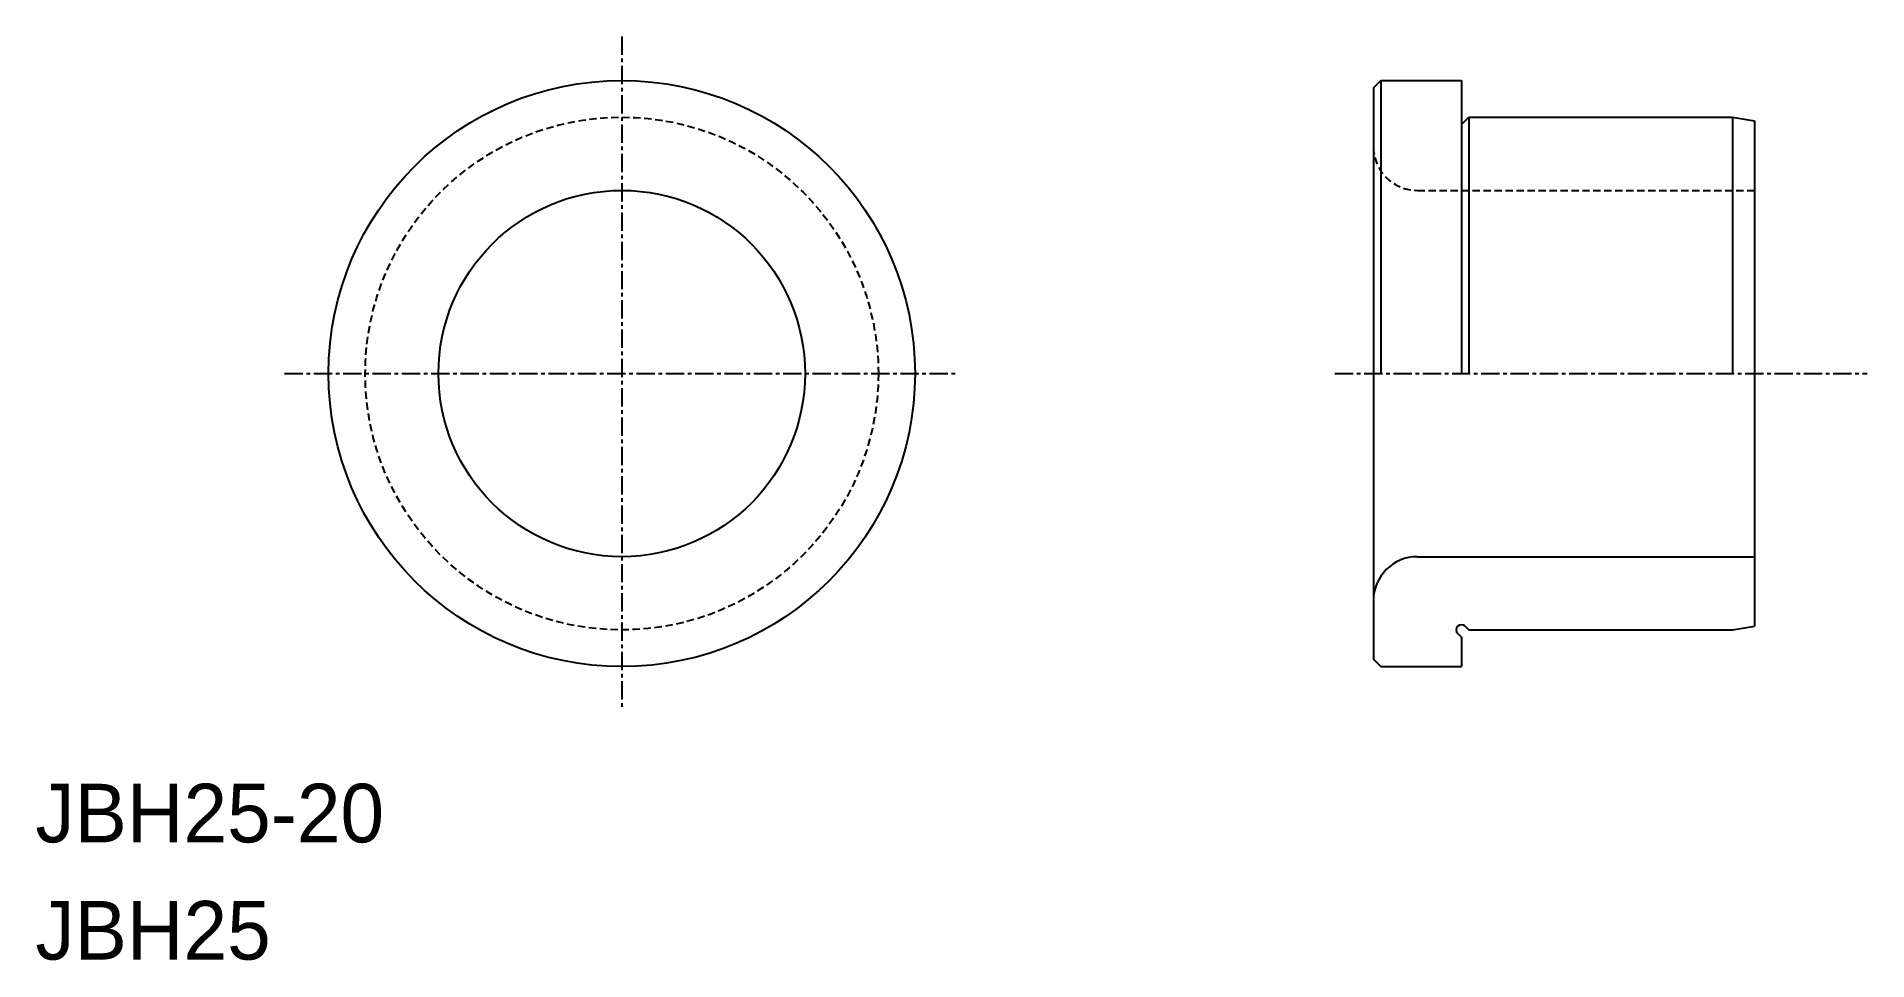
# Model space of a CAD drawing. Extents: x 10 to 135, y 10 to 73.
import ezdxf

# ---------------------------------------------------------------- set-up
doc = ezdxf.new("R2010")
doc.units = 0
doc.linetypes.add('CENTER', pattern=[2, 1.25, -0.25, 0.25, -0.25])
doc.linetypes.add('DASHED', pattern=[0.75, 0.5, -0.25])
doc.layers.get('0').update_dxf_attribs({"linetype": 'CONTINUOUS'})
doc.layers.add('CENTER', color=1, linetype='CENTER')

msp = doc.modelspace()

# ---------------------------------------------------------------- linework, layer by layer
at = {"color": 7, "linetype": 'CONTINUOUS'}
for p, q in [((101.27, 69.5), (101.77, 70)), ((101.77, 70), (101.77, 50)), ((101.77, 70), (107.27, 70)), ((107.27, 70), (107.27, 50)), ((101.27, 69.5), (101.27, 30.5)), ((107.27, 67), (107.77, 67.5)), ((107.77, 67.5), (125.77, 67.5)), ((107.77, 67.5), (107.77, 50)), ((125.77, 67.5), (125.77, 50)), ((125.77, 67.5), (127.27, 67.24)), ((127.27, 67.24), (127.27, 32.76)), ((107.27, 65), (107.27, 65)), ((107.27, 60), (107.27, 60)), ((104.27, 37.5), (127.27, 37.5)), ((107.52, 32.75), (107.77, 32.5)), ((107.77, 32.5), (125.77, 32.5)), ((125.77, 32.5), (127.27, 32.76)), ((107.02, 32.25), (107.27, 32)), ((107.27, 32), (107.27, 30)), ((101.77, 30), (101.27, 30.5)), ((101.77, 30), (107.27, 30))]:
    msp.add_line(p, q, dxfattribs=at)
at = {"color": 3, "linetype": 'DASHED'}
msp.add_line((104.27, 62.5), (127.27, 62.5), dxfattribs=at)
at = {"color": 7, "linetype": 'CONTINUOUS'}
for radius in [20, 12.5]:
    msp.add_circle((50, 50), radius, dxfattribs=at)
at = {"color": 3, "linetype": 'DASHED'}
msp.add_circle((50, 50), 17.5, dxfattribs=at)
msp.add_arc((104.27, 65.5), 3, 180, 270, dxfattribs=at)
at = {"color": 7, "linetype": 'CONTINUOUS'}
for centre, radius, start, end in [((104.27, 34.5), 3, 90, 180), ((107.27, 32.5), 0.354, 45, 225)]:
    msp.add_arc(centre, radius, start, end, dxfattribs=at)
at = {"layer": 'CENTER', "color": 1, "linetype": 'CENTER'}
for p, q in [((50, 73), (50, 27)), ((27, 50), (73, 50)), ((98.63, 50), (134.96, 50))]:
    msp.add_line(p, q, dxfattribs=at)

# ---------------------------------------------------------------- texts
at = {"color": 7, "linetype": 'CONTINUOUS'}
for s, p in [('JBH25-20', (10, 18)), ('JBH25', (10, 10))]:
    msp.add_text(s, height=4, dxfattribs=at).set_placement(p)

doc.saveas('drawing.dxf')
